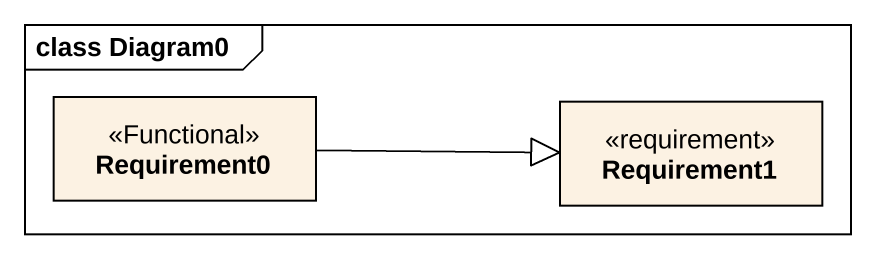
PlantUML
@startuml
mainframe class Diagram0
hide circle
hide empty members
class Requirement0 <<Functional>>
class Requirement1 <<requirement>>
Requirement0 -right-|> Requirement1
@enduml
